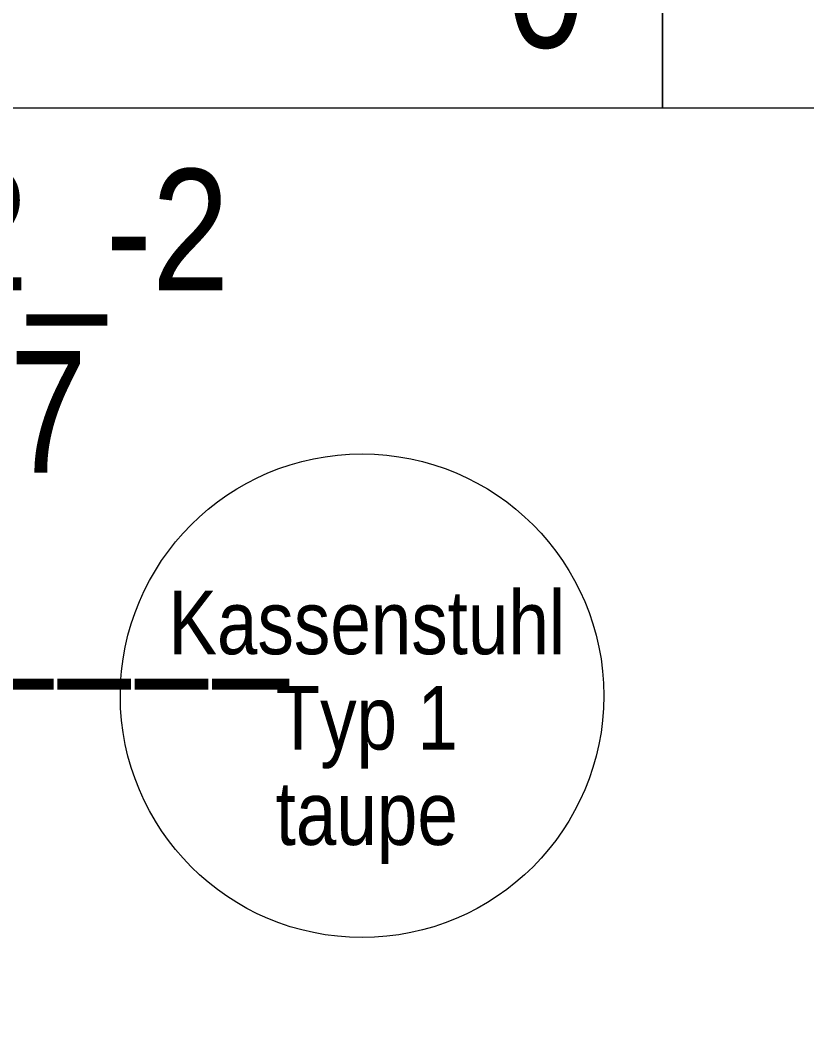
# Model space of a CAD drawing. Header units: millimetres. Extents: x 2027740 to 2136289, y -1533552 to -1491502.
# Drawn here: x 2096407 to 2097055, y -1506647 to -1505822 of the extents above; entities that cross this region are included whole.
import ezdxf
from ezdxf.enums import TextEntityAlignment as Align

# ---------------------------------------------------------------- set-up
doc = ezdxf.new("R2010")
doc.units = ezdxf.units.MM
doc.header["$MEASUREMENT"] = 0
doc.linetypes.add('AUSGEZOGEN', pattern=[0])
for name, color, linetype, lineweight in [('10_Einrichtung', 7, 'Continuous', 0), ('10_Einrichtung (Construction)', 7, 'Continuous', 0), ('11_Schraffur', 9, 'Continuous', 0), ('20_Sortimentierung', 7, 'Continuous', 0), ('21_Modulnummer', 7, 'Continuous', 0), ('TXT Schrift allgemein', 7, 'Continuous', 13)]:
    doc.layers.add(name, color=color, linetype=linetype, lineweight=lineweight)
doc.layers.add('11 Regaltyp-Kennzeichnung', color=7, linetype='Continuous', lineweight=0, plot=False)
doc.styles.add('Rossmann', font='ARIALN.TTF', dxfattribs={"height": 100})
doc.styles.add('Style-Arial Narrow', font='ARIALN.TTF')

# ---------------------------------------------------------------- blocks, each defined once
blk = doc.blocks.new('*U886')
at = {"layer": '10_Einrichtung', "color": 1, "linetype": 'Continuous', "lineweight": 0, "flags": 128}
blk.add_lwpolyline([(-500, 202.5), (500, 202.5), (500, -282.5), (-500, -282.5)], close=True, dxfattribs=at)
at = {"layer": '10_Einrichtung (Construction)', "color": 1, "linetype": 'Continuous', "lineweight": 0}
blk.add_line((500, 202.5), (500, -282.5), dxfattribs=at)
blk = doc.blocks.new('R1 47_28')
at = {"layer": '10_Einrichtung', "color": 1, "linetype": 'Continuous', "lineweight": 0}
blk.add_blockref('*U886', (500, -242.5), dxfattribs=at)
blk = doc.blocks.new('I1 47_28')
at = {"layer": '10_Einrichtung', "color": 1, "linetype": 'Continuous', "lineweight": 0}
blk.add_blockref('R1 47_28', (0, 0), dxfattribs=at)
at = {"layer": '11 Regaltyp-Kennzeichnung', "color": 1, "linetype": 'Continuous', "lineweight": 0, "style": 'Style-Arial Narrow'}
blk.add_attdef('I1 47_28_0', text='', height=100, dxfattribs=at).set_placement((935.68, -475), align=Align.RIGHT)
at = {"layer": '20_Sortimentierung', "color": 1, "linetype": 'Continuous', "lineweight": 0, "style": 'Style-Arial Narrow'}
blk.add_attdef('I1 47_28_0', text='', height=100, dxfattribs=at).set_placement((494.75, -282.5), align=Align.MIDDLE_CENTER)
at = {"layer": '21_Modulnummer', "color": 1, "linetype": 'Continuous', "lineweight": 0, "insert": (429.65, -575), "char_height": 100, "attachment_point": 2, "line_spacing_factor": 0.6, "style": 'Style-Arial Narrow'}
blk.add_mtext('3 -_2_-2', dxfattribs=at)
at = {"layer": '21_Modulnummer', "color": 1, "linetype": 'Continuous', "lineweight": 0, "style": 'Style-Arial Narrow'}
for p in [(462.08, -725), (500, -875)]:
    blk.add_attdef('I1 47_28_0', text='', height=100, dxfattribs=at).set_placement(p, align=Align.TOP_CENTER)
blk = doc.blocks.new('*U892')
at = {"layer": '10_Einrichtung', "color": 1, "linetype": 'Continuous', "lineweight": 0, "flags": 128}
blk.add_lwpolyline([(-500, 202.5), (500, 202.5), (500, -282.5), (-500, -282.5)], close=True, dxfattribs=at)
at = {"layer": '10_Einrichtung (Construction)', "color": 1, "linetype": 'Continuous', "lineweight": 0}
blk.add_line((-500, 202.5), (-500, -282.5), dxfattribs=at)
blk = doc.blocks.new('R1 47_30')
at = {"layer": '10_Einrichtung', "color": 1, "linetype": 'Continuous', "lineweight": 0}
blk.add_blockref('*U892', (500, -242.5), dxfattribs=at)
blk = doc.blocks.new('I1 47_30')
at = {"layer": '10_Einrichtung', "color": 1, "linetype": 'Continuous', "lineweight": 0}
blk.add_blockref('R1 47_30', (0, 0), dxfattribs=at)
at = {"layer": '11 Regaltyp-Kennzeichnung', "color": 1, "linetype": 'Continuous', "lineweight": 0, "style": 'Style-Arial Narrow'}
blk.add_attdef('I1 47_30_0', text='', height=100, dxfattribs=at).set_placement((935.68, -475), align=Align.RIGHT)
at = {"layer": '20_Sortimentierung', "color": 1, "linetype": 'Continuous', "lineweight": 0, "style": 'Style-Arial Narrow'}
blk.add_attdef('I1 47_30_0', text='', height=100, dxfattribs=at).set_placement((492.74, -282.5), align=Align.MIDDLE_CENTER)
at = {"layer": '21_Modulnummer', "color": 1, "linetype": 'Continuous', "lineweight": 0, "style": 'Style-Arial Narrow'}
for p in [(462.08, -725), (500, -875)]:
    blk.add_attdef('I1 47_30_0', text='', height=100, dxfattribs=at).set_placement(p, align=Align.TOP_CENTER)
blk = doc.blocks.new('Kassenstuhl Typ 1 taupe_1')
at = {"layer": '10_Einrichtung', "color": 1, "linetype": 'Continuous', "lineweight": 0}
blk.add_circle((0, 0), 199.15, dxfattribs=at)
at = {"layer": '10_Einrichtung', "color": 1, "linetype": 'Continuous', "lineweight": 0, "insert": (3.85, -26.05), "char_height": 52.3634, "width": 235.7597, "attachment_point": 5, "line_spacing_factor": 0.9, "style": 'Rossmann'}
blk.add_mtext('\\C1;Kassenstuhl\\PTyp 1\\Ptaupe', dxfattribs=at)

msp = doc.modelspace()

# ---------------------------------------------------------------- hatches: boundary and pattern name
at = {"layer": '11_Schraffur', "linetype": 'AUSGEZOGEN', "ltscale": 10}
h = msp.add_hatch(dxfattribs=at)
h.set_pattern_fill('ANSI37', color=256, scale=0.1, pattern_type=2)
h.set_pattern_definition([(45, (1922704.878, -1372376.447), (-4.49012806, 4.49012806), []), (135, (1922704.878, -1372376.447), (-4.49012806, -4.49012806), [])])
edge = h.paths.add_edge_path(flags=17)
edge.add_arc((2102591.7336, -1501845.3678), 273.7465, 0, 360)
edge = h.paths.add_edge_path()
edge.add_arc((2102591.7336, -1501845.3678), 248.7465, 0, 360)
edge = h.paths.add_edge_path(flags=17)
edge.add_arc((2100242.4465, -1501810.0016), 273.7465, 0, 360)
edge = h.paths.add_edge_path()
edge.add_arc((2100242.4465, -1501810.0016), 248.7465, 0, 360)
edge = h.paths.add_edge_path(flags=17)
edge.add_arc((2094390.411, -1501829.4551), 273.7465, 0, 360)
edge = h.paths.add_edge_path()
edge.add_arc((2094390.411, -1501829.4551), 248.7465, 0, 360)
edge = h.paths.add_edge_path(flags=17)
edge.add_arc((2101727.5997, -1506848.6998), 273.7465, 0, 360)
edge = h.paths.add_edge_path()
edge.add_arc((2101727.5997, -1506848.6998), 248.7465, 0, 360)
edge = h.paths.add_edge_path(flags=17)
edge.add_arc((2099456.154, -1506841.7201), 273.7465, 0, 360)
edge = h.paths.add_edge_path()
edge.add_arc((2099456.154, -1506841.7201), 248.7465, 0, 360)
edge = h.paths.add_edge_path(flags=17)
edge.add_arc((2093552.6254, -1506823.5796), 273.7465, 0, 360)
edge = h.paths.add_edge_path()
edge.add_arc((2093552.6254, -1506823.5796), 248.7465, 0, 360)

# ---------------------------------------------------------------- block references
at = {"layer": '10_Einrichtung', "color": 1, "linetype": 'Continuous', "lineweight": 0}
msp.add_blockref('Kassenstuhl Typ 1 taupe_1', (2096688.5642, -1506378.4587), dxfattribs=at)
at = {"layer": 'TXT Schrift allgemein', "color": 1}
ref = msp.add_blockref('I1 47_28', (2095936.1603, -1505369.6595), dxfattribs=at)
ref.add_attrib('I1 47_28_0', '47', dxfattribs={"layer": '21_Modulnummer', "color": 1, "linetype": 'Continuous', "lineweight": 0, "height": 100, "style": 'Style-Arial Narrow'}).set_placement((2096398.2453, -1506094.6595), align=Align.TOP_CENTER)
ref.add_attrib('I1 47_28_0', '______', dxfattribs={"layer": '21_Modulnummer', "color": 1, "linetype": 'Continuous', "lineweight": 0, "height": 100, "style": 'Style-Arial Narrow'}).set_placement((2096436.1603, -1506244.6595), align=Align.TOP_CENTER)
ref.add_attrib('I1 47_28_0', '0', dxfattribs={"layer": '11 Regaltyp-Kennzeichnung', "color": 1, "linetype": 'Continuous', "lineweight": 0, "height": 100, "style": 'Style-Arial Narrow'}).set_placement((2096871.836, -1505844.6595), align=Align.RIGHT)
msp.add_blockref('I1 47_30', (2096936.1603, -1505369.6595), dxfattribs=at)

doc.saveas('drawing.dxf')
